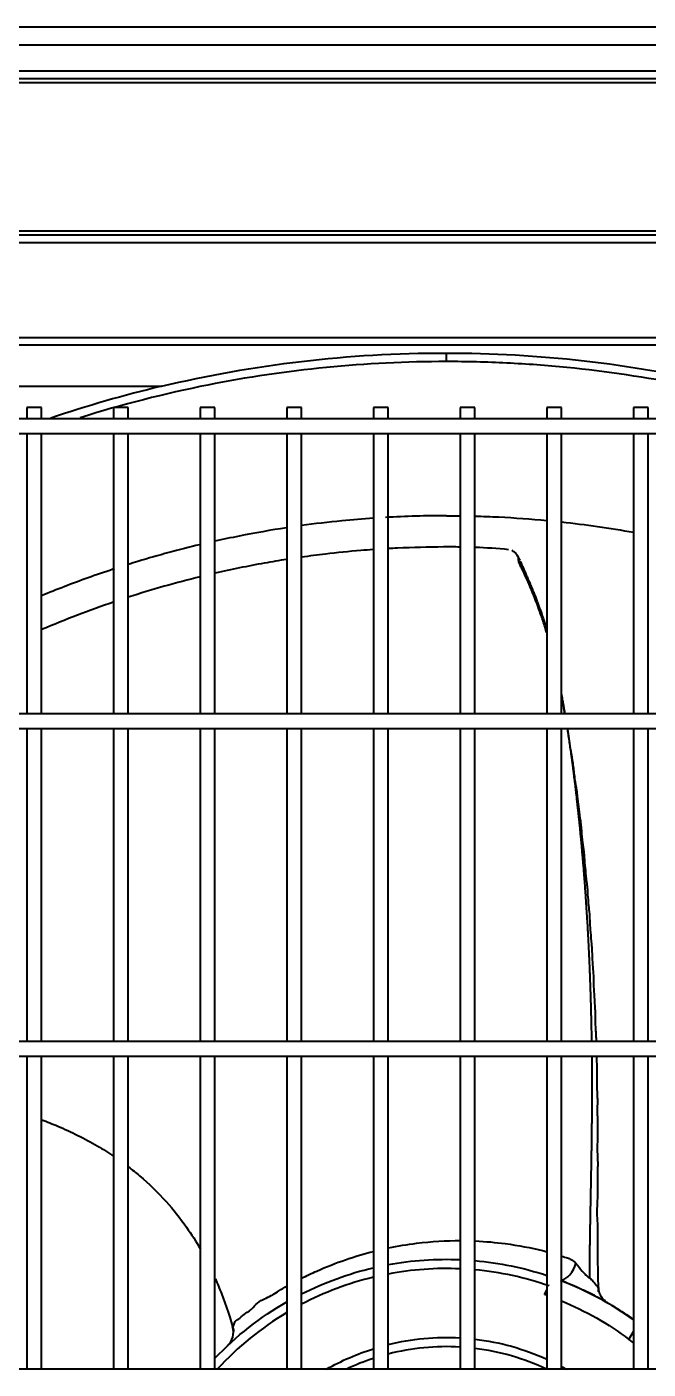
# Model space of a CAD drawing. Extents: x 58467 to 79089, y -33726 to -17391.
# Drawn here: x 72356.55 to 72373.4, y -19990.35 to -19953.97 of the extents above; entities that cross this region are included whole.
import ezdxf

# ---------------------------------------------------------------- set-up
doc = ezdxf.new("R2010")
doc.units = 0
doc.header["$LTSCALE"] = 100
doc.layers.add('+ENTE-ST-DOSEME USTU KONDDRENAJ', color=110, linetype='DOSEMEUSTUKONDENSDRENAJ_LINE', lineweight=40)
doc.linetypes.add('DOSEMEUSTUKONDENSDRENAJ_LINE', pattern='A,300,-40,["CD",Standard,S=15,R=0,X=-35,Y=-7.5],0', length=340)

# ---------------------------------------------------------------- blocks, each defined once
blk = doc.blocks.new('MAGAZA')
at = {"color": 3}
for p, q in [((54067.032, -32655.052, -3.539), (54183.034, -32655.052, -3.539)), ((54183.034, -32655.552, -3.539), (54067.032, -32655.552, -3.539)), ((54072.439, -32656.248, -3.539), (54177.584, -32656.248, -3.539)), ((54177.584, -32656.46, -3.539), (54072.439, -32656.46, -3.539)), ((54177.584, -32656.572, -3.539), (54072.439, -32656.572, -3.539)), ((54072.439, -32660.577, -3.539), (54177.584, -32660.577, -3.539)), ((54072.439, -32660.689, -3.539), (54177.584, -32660.689, -3.539)), ((54177.584, -32660.902, -3.539), (54072.439, -32660.902, -3.539)), ((54072.432, -32663.469, -3.539), (54177.59, -32663.469, -3.539)), ((54177.438, -32663.681, -3.539), (54072.585, -32663.681, -3.539)), ((54137.189, -32664.793, -3.539), (54148.01, -32664.793, -3.539)), ((54144.358, -32665.373, -3.539), (54144.358, -32665.673, -3.539)), ((54144.758, -32665.373, -3.539), (54144.358, -32665.373, -3.539)), ((54144.758, -32665.673, -3.539), (54144.758, -32665.373, -3.539)), ((54146.707, -32665.373, -3.539), (54146.707, -32665.673, -3.539)), ((54147.107, -32665.373, -3.539), (54146.707, -32665.373, -3.539)), ((54147.107, -32665.673, -3.539), (54147.107, -32665.373, -3.539)), ((54149.058, -32665.373, -3.539), (54149.058, -32665.673, -3.539)), ((54149.458, -32665.373, -3.539), (54149.058, -32665.373, -3.539)), ((54149.458, -32665.673, -3.539), (54149.458, -32665.373, -3.539)), ((54151.408, -32665.373, -3.539), (54151.408, -32665.673, -3.539)), ((54151.808, -32665.373, -3.539), (54151.408, -32665.373, -3.539)), ((54151.808, -32665.673, -3.539), (54151.808, -32665.373, -3.539)), ((54153.757, -32665.373, -3.539), (54153.757, -32665.673, -3.539)), ((54154.157, -32665.373, -3.539), (54153.757, -32665.373, -3.539)), ((54154.157, -32665.673, -3.539), (54154.157, -32665.373, -3.539)), ((54156.107, -32665.373, -3.539), (54156.107, -32665.673, -3.539)), ((54156.507, -32665.373, -3.539), (54156.107, -32665.373, -3.539)), ((54156.507, -32665.673, -3.539), (54156.507, -32665.373, -3.539)), ((54158.457, -32665.373, -3.539), (54158.457, -32665.673, -3.539)), ((54158.856, -32665.373, -3.539), (54158.457, -32665.373, -3.539)), ((54158.856, -32665.673, -3.539), (54158.856, -32665.373, -3.539)), ((54160.806, -32665.373, -3.539), (54160.806, -32665.673, -3.539)), ((54161.206, -32665.373, -3.539), (54160.806, -32665.373, -3.539)), ((54161.206, -32665.673, -3.539), (54161.206, -32665.373, -3.539)), ((54177.76, -32665.673, -3.539), (54072.305, -32665.673, -3.539)), ((54072.305, -32666.073, -3.539), (54177.76, -32666.073, -3.539)), ((54144.358, -32666.073, -3.539), (54144.358, -32673.672, -3.539)), ((54144.758, -32673.672, -3.539), (54144.758, -32666.073, -3.539)), ((54146.707, -32666.073, -3.539), (54146.707, -32673.672, -3.539)), ((54147.107, -32673.672, -3.539), (54147.107, -32666.073, -3.539)), ((54149.058, -32666.073, -3.539), (54149.058, -32673.672, -3.539)), ((54149.458, -32673.672, -3.539), (54149.458, -32666.073, -3.539)), ((54151.408, -32666.073, -3.539), (54151.408, -32673.672, -3.539)), ((54151.808, -32673.672, -3.539), (54151.808, -32666.073, -3.539)), ((54153.757, -32666.073, -3.539), (54153.757, -32673.672, -3.539)), ((54154.157, -32673.672, -3.539), (54154.157, -32666.073, -3.539)), ((54156.107, -32666.073, -3.539), (54156.107, -32673.672, -3.539)), ((54156.507, -32673.672, -3.539), (54156.507, -32666.073, -3.539)), ((54158.457, -32666.073, -3.539), (54158.457, -32673.672, -3.539)), ((54158.856, -32673.672, -3.539), (54158.856, -32666.073, -3.539)), ((54160.806, -32666.073, -3.539), (54160.806, -32673.672, -3.539)), ((54161.206, -32673.672, -3.539), (54161.206, -32666.073, -3.539)), ((54184.259, -32673.672, -3.539), (54065.897, -32673.672, -3.539)), ((54065.897, -32674.072, -3.539), (54184.259, -32674.072, -3.539)), ((54144.358, -32674.072, -3.539), (54144.358, -32682.551, -3.539)), ((54144.758, -32682.551, -3.539), (54144.758, -32674.072, -3.539)), ((54146.707, -32674.072, -3.539), (54146.707, -32682.551, -3.539)), ((54147.107, -32682.551, -3.539), (54147.107, -32674.072, -3.539)), ((54149.058, -32674.072, -3.539), (54149.058, -32682.551, -3.539)), ((54149.458, -32682.551, -3.539), (54149.458, -32674.072, -3.539)), ((54151.408, -32674.072, -3.539), (54151.408, -32682.551, -3.539)), ((54151.808, -32682.551, -3.539), (54151.808, -32674.072, -3.539)), ((54153.757, -32674.072, -3.539), (54153.757, -32682.551, -3.539)), ((54154.157, -32682.551, -3.539), (54154.157, -32674.072, -3.539)), ((54156.107, -32674.072, -3.539), (54156.107, -32682.551, -3.539)), ((54156.507, -32682.551, -3.539), (54156.507, -32674.072, -3.539)), ((54158.457, -32674.072, -3.539), (54158.457, -32682.551, -3.539)), ((54158.856, -32682.551, -3.539), (54158.856, -32674.072, -3.539)), ((54160.806, -32674.072, -3.539), (54160.806, -32682.551, -3.539)), ((54161.206, -32682.551, -3.539), (54161.206, -32674.072, -3.539)), ((54184.259, -32682.55, -3.539), (54065.897, -32682.55, -3.539)), ((54065.897, -32682.95, -3.539), (54184.259, -32682.95, -3.539)), ((54144.358, -32682.951, -3.539), (54144.358, -32691.429, -3.539)), ((54144.758, -32691.429, -3.539), (54144.758, -32682.951, -3.539)), ((54146.707, -32682.951, -3.539), (54146.707, -32691.429, -3.539)), ((54147.107, -32691.429, -3.539), (54147.107, -32682.951, -3.539)), ((54149.058, -32682.951, -3.539), (54149.058, -32691.429, -3.539)), ((54149.458, -32691.429, -3.539), (54149.458, -32682.951, -3.539)), ((54151.408, -32682.951, -3.539), (54151.408, -32691.429, -3.539)), ((54151.808, -32691.429, -3.539), (54151.808, -32682.951, -3.539)), ((54153.757, -32682.951, -3.539), (54153.757, -32691.429, -3.539)), ((54154.157, -32691.429, -3.539), (54154.157, -32682.951, -3.539)), ((54156.107, -32682.951, -3.539), (54156.107, -32691.429, -3.539)), ((54156.507, -32691.429, -3.539), (54156.507, -32682.951, -3.539)), ((54158.457, -32682.951, -3.539), (54158.457, -32691.429, -3.539)), ((54158.856, -32691.429, -3.539), (54158.856, -32682.951, -3.539)), ((54160.806, -32682.951, -3.539), (54160.806, -32691.429, -3.539)), ((54161.206, -32691.429, -3.539), (54161.206, -32682.951, -3.539)), ((54158.391, -32689.403, -3.539), (54158.457, -32689.284, -3.539)), ((54160.686, -32690.625, -3.539), (54160.806, -32690.406, -3.539)), ((54149.801, -32690.792, -3.539), (54149.821, -32690.774, -3.539)), ((54184.259, -32691.429, -3.539), (54065.897, -32691.429, -3.539))]:
    blk.add_line(p, q, dxfattribs=at)
at = {"color": 3, "extrusion": (0, 0, -1)}
for radius, start, end in [(8.699, 79.5381, 92.4392), (8.699, 63.1491, 76.8469), (8.699, 95.0787, 108.2204), (8.699, 117.6697, 125.6475), (8.699, 43.7974, 60.1554), (8.191, 112.3896, 127.1733), (6.582, 76.1063, 93.2175), (6.582, 96.7106, 114.4012), (6.582, 60.3844, 72.4894), (6.582, 118.2825, 119.5987)]:
    blk.add_arc((-54155.737, -32697.152, 3.539), radius, start, end, dxfattribs=at)
at = {"color": 3}
for radius, start, end in [(8.449, 87.4888, 100.7754), (8.449, 70.7868, 84.7704), (8.449, 103.5504, 117.7135), (8.691, 54.3167, 69.1851), (8.449, 120.8221, 137.3623), (6.332, 86.6475, 104.4394), (6.332, 64.6538, 83.0137), (6.332, 108.2138, 115.3407)]:
    blk.add_arc((54155.737, -32697.152, -3.539), radius, start, end, dxfattribs=at)
at = {"color": 3, "extrusion": (6.04419e-06, 5.64183e-06, 1)}
blk.add_arc((54149.459, -32690.428, -3.395), 0.5, 313.0877, 16.4734, dxfattribs=at)
at = {"color": 3}
blk.add_ellipse((54158.948, -32688.532, -3.539), major_axis=(-0.175, -0.468), ratio=0.588101, start_param=0.279088, end_param=1.726902, dxfattribs=at)
for points, degree in [([(54148.01, -32664.793, -3.539), (54150.508, -32664.198, -3.539), (54153.072, -32663.89, -3.539), (54155.707, -32663.893, -3.539)], 3), ([(54155.708, -32663.893, -3.539), (54158.247, -32663.89, -3.539), (54160.718, -32664.177, -3.539), (54163.128, -32664.728, -3.539)], 3), ([(54155.736, -32664.125, -3.539), (54155.737, -32664.068, -3.539), (54155.737, -32663.984, -3.539), (54155.737, -32663.894, -3.539)], 3), ([(54148.01, -32664.793, -3.539), (54146.992, -32665.035, -3.539), (54145.991, -32665.324, -3.539), (54145.007, -32665.659, -3.539)], 3), ([(54155.737, -32668.301, -3.539), (54155.182, -32668.301, -3.539), (54154.631, -32668.317, -3.539), (54154.082, -32668.349, -3.539)], 3), ([(54155.737, -32668.301, -3.539), (54155.861, -32668.301, -3.539), (54155.984, -32668.302, -3.539), (54156.107, -32668.303, -3.539)], 3), ([(54158.858, -32668.47, -3.539), (54159.512, -32668.542, -3.539), (54160.163, -32668.635, -3.539), (54160.81, -32668.75, -3.539)], 3), ([(54149.058, -32669.956, -3.539), (54148.409, -32670.116, -3.539), (54147.758, -32670.3, -3.539), (54147.107, -32670.51, -3.539)], 3), ([(54146.707, -32670.643, -3.539), (54146.057, -32670.865, -3.539), (54145.406, -32671.113, -3.539), (54144.757, -32671.389, -3.539)], 3), ([(54159.623, -32688.977, -3.539), (54159.625, -32688.973, -3.539), (54159.625, -32688.968, -3.539), (54159.625, -32688.964, -3.539)], 3), ([(54159.776, -32689.448, -3.539), (54159.726, -32689.421, -3.539), (54159.674, -32689.396, -3.539), (54159.622, -32689.371, -3.539)], 3), ([(54149.801, -32690.792, -3.539), (54149.796, -32690.797, -3.539), (54149.825, -32690.771, -3.539)], 2)]:
    blk.add_open_spline(points, degree=degree, dxfattribs=at)
for points, knots in [([(54155.736, -32664.125, -3.539), (54153.563, -32664.123, -3.539), (54151.381, -32664.339, -3.539), (54148.095, -32664.993, -3.539), (54146.939, -32665.289, -3.539), (54145.801, -32665.648, -3.539)], [0, 0, 0, 0, 0.642828, 0.642828, 1, 1, 1, 1]), ([(54165.511, -32665.598, -3.539), (54164.43, -32665.263, -3.539), (54163.333, -32664.985, -3.539), (54161.161, -32664.552, -3.539), (54160.086, -32664.391, -3.539), (54158.459, -32664.231, -3.539), (54157.915, -32664.191, -3.539), (54157.099, -32664.151, -3.539), (54156.827, -32664.141, -3.539), (54156.282, -32664.128, -3.539), (54156.006, -32664.125, -3.539), (54155.737, -32664.125, -3.539)], [0, 0, 0, 0, 0.344826, 0.344826, 0.672413, 0.672413, 0.836207, 0.836207, 0.918103, 0.918103, 1, 1, 1, 1]), ([(54153.755, -32668.369, -3.539), (54153.47, -32668.389, -3.539), (54153.186, -32668.413, -3.539), (54152.535, -32668.477, -3.539), (54152.168, -32668.52, -3.539), (54151.803, -32668.57, -3.539)], [0, 0, 0, 0, 0.43543, 0.43543, 1, 1, 1, 1]), ([(54156.508, -32668.311, -3.539), (54156.723, -32668.317, -3.539), (54156.938, -32668.325, -3.539), (54157.589, -32668.357, -3.539), (54158.023, -32668.389, -3.539), (54158.457, -32668.43, -3.539)], [0, 0, 0, 0, 0.331279, 0.331279, 1, 1, 1, 1]), ([(54151.402, -32668.628, -3.539), (54150.971, -32668.694, -3.539), (54150.542, -32668.769, -3.539), (54149.893, -32668.898, -3.539), (54149.673, -32668.944, -3.539), (54149.452, -32668.993, -3.539)], [0, 0, 0, 0, 0.659092, 0.659092, 1, 1, 1, 1]), ([(54149.05, -32669.086, -3.539), (54148.488, -32669.22, -3.539), (54147.929, -32669.371, -3.539), (54147.282, -32669.566, -3.539), (54147.193, -32669.594, -3.539), (54147.104, -32669.622, -3.539)], [0, 0, 0, 0, 0.861253, 0.861253, 1, 1, 1, 1]), ([(54156.106, -32669.15, -3.539), (54155.955, -32669.148, -3.539), (54155.388, -32669.148, -3.539), (54154.739, -32669.163, -3.539), (54154.242, -32669.188, -3.539), (54154.156, -32669.193, -3.539)], [0, 0, 0, 0, 0.229112, 0.868027, 1, 1, 1, 1]), ([(54151.407, -32669.485, -3.539), (54151.203, -32669.517, -3.539), (54150.554, -32669.626, -3.539), (54149.904, -32669.759, -3.539), (54149.458, -32669.861, -3.539)], [0, 0, 0, 0, 0.31466, 1, 1, 1, 1]), ([(54153.756, -32669.219, -3.539), (54153.642, -32669.227, -3.539), (54153.208, -32669.26, -3.539), (54152.559, -32669.326, -3.539), (54152.024, -32669.395, -3.539), (54151.807, -32669.426, -3.539)], [0, 0, 0, 0, 0.175255, 0.666459, 1, 1, 1, 1]), ([(54157.42, -32669.223, -3.539), (54157.117, -32669.193, -3.539), (54156.812, -32669.171, -3.539), (54156.51, -32669.159, -3.539), (54156.507, -32669.159, -3.539)], [0, 0, 0, 0, 0.989422, 1, 1, 1, 1]), ([(54157.734, -32669.511, -3.539), (54157.717, -32669.48, -3.539), (54157.681, -32669.415, -3.539), (54157.64, -32669.341, -3.539), (54157.585, -32669.292, -3.539), (54157.534, -32669.259, -3.539), (54157.506, -32669.245, -3.539)], [0, 0, 0, 0, 0.181976, 0.413188, 0.708779, 1, 1, 1, 1]), ([(54158.456, -32671.477, -3.539), (54158.454, -32671.469, -3.539), (54158.442, -32671.429, -3.539), (54158.428, -32671.379, -3.539), (54158.4, -32671.288, -3.539), (54158.359, -32671.166, -3.539), (54158.3, -32670.985, -3.539), (54158.178, -32670.645, -3.539), (54158.026, -32670.27, -3.539), (54157.87, -32669.912, -3.539), (54157.781, -32669.734, -3.539), (54157.727, -32669.621, -3.539), (54157.695, -32669.534, -3.539), (54157.687, -32669.441, -3.539), (54157.678, -32669.396, -3.539), (54157.676, -32669.377, -3.539)], [0, 0, 0, 0, 0.011818, 0.05826, 0.078147, 0.142338, 0.204041, 0.310202, 0.571842, 0.682665, 0.781248, 0.831854, 0.86924, 0.927978, 1, 1, 1, 1]), ([(54146.736, -32669.74, -3.539), (54146.722, -32669.744, -3.539), (54146.708, -32669.749, -3.539), (54146.469, -32669.828, -3.539), (54146.243, -32669.905, -3.539), (54145.593, -32670.138, -3.539), (54145.172, -32670.299, -3.539), (54144.756, -32670.47, -3.539)], [0, 0, 0, 0, 0.021083, 0.021083, 0.358408, 0.358408, 1, 1, 1, 1]), ([(54158.457, -32671.379, -3.539), (54158.456, -32671.378, -3.539), (54158.449, -32671.353, -3.539), (54158.431, -32671.293, -3.539), (54158.401, -32671.194, -3.539), (54158.37, -32671.098, -3.539), (54158.343, -32671.015, -3.539), (54158.315, -32670.933, -3.539), (54158.282, -32670.84, -3.539), (54158.249, -32670.748, -3.539), (54158.22, -32670.669, -3.539), (54158.19, -32670.591, -3.539), (54158.16, -32670.514, -3.539), (54158.126, -32670.428, -3.539), (54158.096, -32670.354, -3.539), (54158.066, -32670.282, -3.539), (54158.041, -32670.221, -3.539), (54158.016, -32670.16, -3.539), (54157.987, -32670.092, -3.539), (54157.958, -32670.026, -3.539), (54157.93, -32669.961, -3.539), (54157.908, -32669.909, -3.539), (54157.884, -32669.854, -3.539), (54157.864, -32669.808, -3.539), (54157.84, -32669.754, -3.539), (54157.822, -32669.713, -3.539), (54157.802, -32669.666, -3.539), (54157.784, -32669.624, -3.539), (54157.768, -32669.59, -3.539), (54157.752, -32669.552, -3.539), (54157.745, -32669.536, -3.539), (54157.743, -32669.532, -3.539)], [0, 0, 0, 0, 0.001018, 0.033246, 0.081587, 0.129929, 0.162157, 0.194385, 0.242727, 0.291069, 0.323297, 0.355525, 0.403867, 0.436095, 0.484437, 0.516665, 0.548893, 0.581121, 0.613349, 0.661691, 0.693919, 0.726147, 0.758375, 0.790603, 0.82283, 0.855058, 0.887286, 0.919514, 0.951742, 0.98397, 1, 1, 1, 1]), ([(54158.955, -32673.672, -3.539), (54158.955, -32673.671, -3.539), (54158.948, -32673.626, -3.539), (54158.933, -32673.538, -3.539), (54158.91, -32673.409, -3.539), (54158.89, -32673.296, -3.539), (54158.872, -32673.196, -3.539), (54158.862, -32673.138, -3.539), (54158.856, -32673.109, -3.539)], [0, 0, 0, 0, 0.008257, 0.234671, 0.461085, 0.687499, 0.838441, 1, 1, 1, 1]), ([(54158.944, -32673.672, -3.539), (54158.943, -32673.664, -3.539), (54158.934, -32673.606, -3.539), (54158.917, -32673.496, -3.539), (54158.889, -32673.332, -3.539), (54158.868, -32673.227, -3.539), (54158.856, -32673.17, -3.539)], [0, 0, 0, 0, 0.049758, 0.328143, 0.614367, 1, 1, 1, 1]), ([(54159.679, -32682.552, -3.539), (54159.678, -32682.509, -3.539), (54159.677, -32682.434, -3.539), (54159.675, -32682.293, -3.539), (54159.672, -32682.161, -3.539), (54159.668, -32681.994, -3.539), (54159.665, -32681.859, -3.539), (54159.661, -32681.689, -3.539), (54159.657, -32681.538, -3.539), (54159.652, -32681.372, -3.539), (54159.648, -32681.225, -3.539), (54159.643, -32681.077, -3.539), (54159.637, -32680.913, -3.539), (54159.631, -32680.766, -3.539), (54159.625, -32680.602, -3.539), (54159.619, -32680.454, -3.539), (54159.611, -32680.288, -3.539), (54159.604, -32680.137, -3.539), (54159.597, -32679.987, -3.539), (54159.589, -32679.821, -3.539), (54159.581, -32679.675, -3.539), (54159.572, -32679.513, -3.539), (54159.564, -32679.368, -3.539), (54159.554, -32679.206, -3.539), (54159.544, -32679.045, -3.539), (54159.534, -32678.9, -3.539), (54159.524, -32678.738, -3.539), (54159.514, -32678.591, -3.539), (54159.502, -32678.427, -3.539), (54159.491, -32678.28, -3.539), (54159.48, -32678.136, -3.539), (54159.467, -32677.977, -3.539), (54159.455, -32677.819, -3.539), (54159.441, -32677.662, -3.539), (54159.428, -32677.504, -3.539), (54159.415, -32677.363, -3.539), (54159.401, -32677.206, -3.539), (54159.388, -32677.064, -3.539), (54159.372, -32676.905, -3.539), (54159.358, -32676.762, -3.539), (54159.344, -32676.62, -3.539), (54159.328, -32676.465, -3.539), (54159.313, -32676.326, -3.539), (54159.296, -32676.174, -3.539), (54159.281, -32676.037, -3.539), (54159.264, -32675.885, -3.539), (54159.246, -32675.733, -3.539), (54159.23, -32675.597, -3.539), (54159.211, -32675.446, -3.539), (54159.194, -32675.309, -3.539), (54159.174, -32675.157, -3.539), (54159.156, -32675.02, -3.539), (54159.138, -32674.885, -3.539), (54159.118, -32674.737, -3.539), (54159.099, -32674.606, -3.539), (54159.078, -32674.46, -3.539), (54159.061, -32674.344, -3.539), (54159.04, -32674.204, -3.539), (54159.028, -32674.123, -3.539), (54159.019, -32674.07, -3.539)], [0, 0, 0, 0, 0.014465, 0.025686, 0.048127, 0.059348, 0.081789, 0.09301, 0.115451, 0.132282, 0.149113, 0.165944, 0.182775, 0.205216, 0.216437, 0.238878, 0.255709, 0.27254, 0.289371, 0.306202, 0.328643, 0.339864, 0.362305, 0.379136, 0.395967, 0.418408, 0.429629, 0.45207, 0.468901, 0.485732, 0.502563, 0.519394, 0.541835, 0.558666, 0.575497, 0.597939, 0.609159, 0.631601, 0.648431, 0.665262, 0.682093, 0.698924, 0.721366, 0.732586, 0.755028, 0.771859, 0.78869, 0.811131, 0.822351, 0.844793, 0.861624, 0.878455, 0.895286, 0.912117, 0.934558, 0.945779, 0.96822, 0.97944, 1, 1, 1, 1]), ([(54159.802, -32682.551, -3.539), (54159.802, -32682.521, -3.539), (54159.802, -32682.454, -3.539), (54159.797, -32682.341, -3.539), (54159.783, -32682.174, -3.539), (54159.778, -32681.981, -3.539), (54159.776, -32681.76, -3.539), (54159.767, -32681.521, -3.539), (54159.746, -32681.268, -3.539), (54159.736, -32681.053, -3.539), (54159.733, -32680.88, -3.539), (54159.73, -32680.723, -3.539), (54159.707, -32680.517, -3.539), (54159.698, -32680.294, -3.539), (54159.69, -32680.08, -3.539), (54159.675, -32679.848, -3.539), (54159.649, -32679.603, -3.539), (54159.634, -32679.39, -3.539), (54159.627, -32679.215, -3.539), (54159.619, -32679.052, -3.539), (54159.591, -32678.842, -3.539), (54159.577, -32678.61, -3.539), (54159.563, -32678.392, -3.539), (54159.541, -32678.162, -3.539), (54159.511, -32677.923, -3.539), (54159.492, -32677.71, -3.539), (54159.48, -32677.53, -3.539), (54159.464, -32677.359, -3.539), (54159.428, -32677.142, -3.539), (54159.41, -32676.886, -3.539), (54159.387, -32676.659, -3.539), (54159.356, -32676.43, -3.539), (54159.323, -32676.201, -3.539), (54159.301, -32675.977, -3.539), (54159.266, -32675.682, -3.539), (54159.221, -32675.458, -3.539), (54159.194, -32675.195, -3.539), (54159.162, -32674.945, -3.539), (54159.115, -32674.681, -3.539), (54159.08, -32674.458, -3.539), (54159.054, -32674.273, -3.539), (54159.037, -32674.159, -3.539), (54159.024, -32674.096, -3.539), (54159.019, -32674.071, -3.539)], [0, 0, 0, 0, 0.010355, 0.022017, 0.034912, 0.06644, 0.084702, 0.104252, 0.145583, 0.183247, 0.197905, 0.209829, 0.23371, 0.264361, 0.282067, 0.301316, 0.342279, 0.380092, 0.394981, 0.407215, 0.43204, 0.463541, 0.481722, 0.501226, 0.542595, 0.579874, 0.594265, 0.606592, 0.633467, 0.667291, 0.686602, 0.707431, 0.750283, 0.785454, 0.798796, 0.843668, 0.862, 0.881783, 0.924485, 0.963805, 0.979109, 0.991789, 1, 1, 1, 1]), ([(54159.625, -32688.964, -3.539), (54159.625, -32688.948, -3.539), (54159.625, -32688.906, -3.539), (54159.625, -32688.822, -3.539), (54159.624, -32688.73, -3.539), (54159.625, -32688.636, -3.539), (54159.625, -32688.553, -3.539), (54159.625, -32688.471, -3.539), (54159.626, -32688.375, -3.539), (54159.626, -32688.275, -3.539), (54159.628, -32688.164, -3.539), (54159.629, -32688.065, -3.539), (54159.63, -32687.958, -3.539), (54159.632, -32687.859, -3.539), (54159.633, -32687.758, -3.539), (54159.635, -32687.642, -3.539), (54159.637, -32687.54, -3.539), (54159.639, -32687.424, -3.539), (54159.641, -32687.306, -3.539), (54159.643, -32687.186, -3.539), (54159.645, -32687.081, -3.539), (54159.648, -32686.974, -3.539), (54159.65, -32686.85, -3.539), (54159.652, -32686.723, -3.539), (54159.655, -32686.598, -3.539), (54159.657, -32686.472, -3.539), (54159.66, -32686.347, -3.539), (54159.662, -32686.222, -3.539), (54159.664, -32686.098, -3.539), (54159.667, -32685.972, -3.539), (54159.669, -32685.847, -3.539), (54159.671, -32685.722, -3.539), (54159.673, -32685.595, -3.539), (54159.675, -32685.452, -3.539), (54159.677, -32685.322, -3.539), (54159.679, -32685.175, -3.539), (54159.681, -32685.042, -3.539), (54159.682, -32684.91, -3.539), (54159.683, -32684.762, -3.539), (54159.685, -32684.632, -3.539), (54159.686, -32684.486, -3.539), (54159.687, -32684.357, -3.539), (54159.687, -32684.21, -3.539), (54159.688, -32684.065, -3.539), (54159.688, -32683.918, -3.539), (54159.688, -32683.77, -3.539), (54159.688, -32683.637, -3.539), (54159.687, -32683.485, -3.539), (54159.687, -32683.349, -3.539), (54159.686, -32683.182, -3.539), (54159.685, -32683.06, -3.539), (54159.684, -32682.972, -3.539), (54159.684, -32682.95, -3.539)], [0, 0, 0, 0, 0.009657, 0.02509, 0.048239, 0.063672, 0.079104, 0.094537, 0.109969, 0.133118, 0.148551, 0.1717, 0.187132, 0.202565, 0.225714, 0.241146, 0.264295, 0.279728, 0.302877, 0.326025, 0.341458, 0.356891, 0.380039, 0.403188, 0.418621, 0.44177, 0.464919, 0.480351, 0.5035, 0.526649, 0.542082, 0.56523, 0.588379, 0.603812, 0.634677, 0.65011, 0.673259, 0.696407, 0.71184, 0.742705, 0.758138, 0.781287, 0.804435, 0.827584, 0.850733, 0.873882, 0.897031, 0.912464, 0.943329, 0.958761, 0.989626, 1, 1, 1, 1]), ([(54159.863, -32689.33, -3.539), (54159.856, -32689.135, -3.539), (54159.845, -32688.738, -3.539), (54159.842, -32688.317, -3.539), (54159.841, -32688.031, -3.539), (54159.842, -32687.908, -3.539), (54159.84, -32687.777, -3.539), (54159.843, -32687.668, -3.539), (54159.842, -32687.567, -3.539), (54159.835, -32687.405, -3.539), (54159.818, -32687.221, -3.539), (54159.834, -32686.941, -3.539), (54159.85, -32686.555, -3.539), (54159.839, -32686.246, -3.539), (54159.844, -32686, -3.539), (54159.847, -32685.874, -3.539), (54159.845, -32685.692, -3.539), (54159.827, -32685.496, -3.539), (54159.841, -32685.214, -3.539), (54159.848, -32684.886, -3.539), (54159.833, -32684.569, -3.539), (54159.836, -32684.328, -3.539), (54159.838, -32684.165, -3.539), (54159.837, -32684.082, -3.539), (54159.828, -32683.929, -3.539), (54159.82, -32683.751, -3.539), (54159.825, -32683.534, -3.539), (54159.826, -32683.282, -3.539), (54159.816, -32683.089, -3.539), (54159.81, -32682.966, -3.539), (54159.809, -32682.949, -3.539)], [0, 0, 0, 0, 0.086927, 0.17607, 0.186813, 0.212809, 0.232759, 0.251976, 0.264118, 0.276953, 0.324589, 0.364075, 0.406459, 0.489914, 0.52257, 0.535292, 0.546877, 0.601972, 0.636018, 0.672402, 0.744707, 0.800023, 0.809861, 0.818716, 0.836443, 0.879261, 0.904512, 0.931969, 0.990672, 1, 1, 1, 1]), ([(54144.762, -32684.672, -3.539), (54144.908, -32684.726, -3.539), (54145.423, -32684.93, -3.539), (54146.077, -32685.254, -3.539), (54146.565, -32685.56, -3.539), (54146.709, -32685.657, -3.539)], [0, 0, 0, 0, 0.214057, 0.763166, 1, 1, 1, 1]), ([(54147.113, -32685.947, -3.539), (54147.215, -32686.025, -3.539), (54147.575, -32686.314, -3.539), (54148.121, -32686.841, -3.539), (54148.664, -32687.521, -3.539), (54148.95, -32687.973, -3.539), (54149.069, -32688.18, -3.539)], [0, 0, 0, 0, 0.130207, 0.467681, 0.763107, 1, 1, 1, 1]), ([(54154.164, -32688.144, -3.539), (54154.421, -32688.09, -3.539), (54154.675, -32688.049, -3.539), (54155.334, -32687.966, -3.539), (54155.732, -32687.945, -3.539), (54156.114, -32687.946, -3.539)], [0, 0, 0, 0, 0.378219, 0.378219, 1, 1, 1, 1]), ([(54156.522, -32687.956, -3.539), (54156.799, -32687.969, -3.539), (54157.068, -32687.993, -3.539), (54157.688, -32688.074, -3.539), (54158.028, -32688.139, -3.539), (54158.384, -32688.228, -3.539), (54158.423, -32688.238, -3.539), (54158.462, -32688.248, -3.539)], [0, 0, 0, 0, 0.387206, 0.387206, 0.93276, 0.93276, 1, 1, 1, 1]), ([(54151.807, -32688.966, -3.539), (54151.945, -32688.897, -3.539), (54152.084, -32688.831, -3.539), (54152.738, -32688.541, -3.539), (54153.255, -32688.365, -3.539), (54153.763, -32688.237, -3.539)], [0, 0, 0, 0, 0.21097, 0.21097, 1, 1, 1, 1]), ([(54158.857, -32688.364, -3.539), (54158.912, -32688.382, -3.539), (54158.966, -32688.4, -3.539), (54159.051, -32688.425, -3.539), (54159.083, -32688.438, -3.539), (54159.158, -32688.482, -3.539), (54159.203, -32688.513, -3.539), (54159.248, -32688.561, -3.539)], [0, 0, 0, 0, 0.427919, 0.427919, 0.71396, 0.71396, 1, 1, 1, 1]), ([(54159.248, -32688.561, -3.539), (54159.306, -32688.622, -3.539), (54159.356, -32688.706, -3.539), (54159.482, -32688.851, -3.539), (54159.557, -32688.912, -3.539), (54159.623, -32688.977, -3.539)], [0, 0, 0, 0, 0.5, 0.5, 1, 1, 1, 1]), ([(54149.471, -32688.985, -3.539), (54149.528, -32689.116, -3.539), (54149.719, -32689.581, -3.539), (54149.879, -32690.059, -3.539), (54149.975, -32690.409, -3.539)], [0, 0, 0, 0, 0.284303, 1, 1, 1, 1]), ([(54159.622, -32689.371, -3.539), (54159.602, -32689.361, -3.539), (54159.581, -32689.352, -3.539), (54159.465, -32689.297, -3.539), (54159.367, -32689.254, -3.539), (54159.184, -32689.172, -3.539), (54159.098, -32689.134, -3.539), (54158.96, -32689.075, -3.539), (54158.908, -32689.053, -3.539), (54158.856, -32689.032, -3.539)], [0, 0, 0, 0, 0.08108, 0.08108, 0.461663, 0.461663, 0.79753, 0.79753, 1, 1, 1, 1]), ([(54159.625, -32688.964, -3.539), (54159.625, -32688.964, -3.539), (54159.626, -32688.964, -3.539), (54159.657, -32688.993, -3.539), (54159.686, -32689.023, -3.539), (54159.713, -32689.053, -3.539)], [0, 0, 0, 0, 0.000046, 0.000046, 1, 1, 1, 1]), ([(54159.713, -32689.053, -3.539), (54159.759, -32689.105, -3.539), (54159.803, -32689.156, -3.539), (54159.847, -32689.212, -3.539), (54159.857, -32689.221, -3.539), (54159.859, -32689.218, -3.539)], [0, 0, 0, 0, 0.677972, 0.677972, 1, 1, 1, 1]), ([(54149.945, -32690.293, -3.539), (54149.948, -32690.292, -3.539), (54149.951, -32690.288, -3.539), (54149.959, -32690.269, -3.539), (54149.963, -32690.252, -3.539), (54149.978, -32690.202, -3.539), (54149.99, -32690.167, -3.539), (54150.033, -32690.107, -3.539), (54150.066, -32690.093, -3.539), (54150.122, -32690.055, -3.539), (54150.148, -32690.034, -3.539), (54150.225, -32689.966, -3.539), (54150.28, -32689.925, -3.539), (54150.362, -32689.868, -3.539), (54150.391, -32689.851, -3.539), (54150.444, -32689.812, -3.539), (54150.467, -32689.785, -3.539), (54150.538, -32689.699, -3.539), (54150.593, -32689.646, -3.539), (54150.716, -32689.561, -3.539), (54150.784, -32689.529, -3.539), (54150.915, -32689.477, -3.539), (54150.972, -32689.446, -3.539), (54151.082, -32689.377, -3.539), (54151.136, -32689.338, -3.539), (54151.264, -32689.261, -3.539), (54151.334, -32689.22, -3.539), (54151.405, -32689.181, -3.539)], [0, 0, 0, 0, 0.020274, 0.020274, 0.047518, 0.047518, 0.102008, 0.102008, 0.156498, 0.156498, 0.210988, 0.210988, 0.319967, 0.319967, 0.374457, 0.374457, 0.428947, 0.428947, 0.537926, 0.537926, 0.646906, 0.646906, 0.755886, 0.755886, 0.864865, 0.864865, 1, 1, 1, 1]), ([(54158.456, -32689.425, -3.539), (54158.442, -32689.42, -3.539), (54158.429, -32689.416, -3.539), (54158.408, -32689.409, -3.539), (54158.4, -32689.406, -3.539), (54158.392, -32689.404, -3.539), (54158.391, -32689.403, -3.539), (54158.391, -32689.403, -3.539)], [0, 0, 0, 0, 0.355105, 0.355105, 0.755417, 0.755417, 1, 1, 1, 1]), ([(54160.106, -32689.63, -3.539), (54160.106, -32689.63, -3.539), (54160.106, -32689.63, -3.539), (54160.107, -32689.63, -3.539), (54160.103, -32689.628, -3.539), (54160.1, -32689.627, -3.539), (54160.06, -32689.602, -3.539), (54159.988, -32689.543, -3.539), (54159.908, -32689.429, -3.539), (54159.864, -32689.313, -3.539), (54159.863, -32689.24, -3.539), (54159.866, -32689.213, -3.539)], [0, 0, 0, 0, 0.033603, 0.066016, 0.071783, 0.077551, 0.090545, 0.331487, 0.591566, 0.854337, 1, 1, 1, 1]), ([(54160.807, -32690.719, -3.539), (54160.797, -32690.711, -3.539), (54160.785, -32690.702, -3.539), (54160.757, -32690.68, -3.539), (54160.74, -32690.667, -3.539), (54160.711, -32690.644, -3.539), (54160.698, -32690.635, -3.539), (54160.686, -32690.625, -3.539)], [0, 0, 0, 0, 0.33514, 0.33514, 0.728378, 0.728378, 1, 1, 1, 1])]:
    blk.add_open_spline(points, degree=3, knots=knots, dxfattribs=at)

msp = doc.modelspace()

# ---------------------------------------------------------------- block references
at = {"layer": '+ENTE-ST-DOSEME USTU KONDDRENAJ', "color": 3, "linetype": 'Continuous'}
msp.add_blockref('MAGAZA', (18212.194, 12701.082), dxfattribs=at)

doc.saveas('drawing.dxf')
